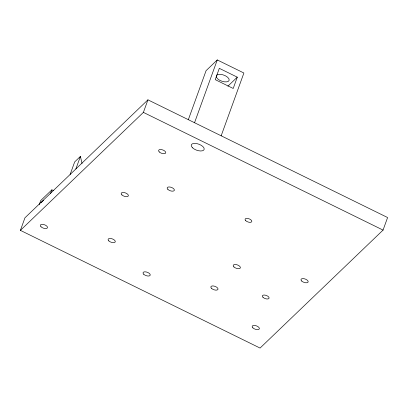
<?xml version="1.0" encoding="UTF-8"?>
<svg xmlns="http://www.w3.org/2000/svg" width="408" height="408" viewBox="0 0 408 408"><rect width="100%" height="100%" fill="white"/><g stroke="black" fill="none" stroke-linecap="round" stroke-linejoin="round"><path stroke-width="0.61" d="M20.4 230.367L24.944 217.811L147.936 99.838L387.6 217.53L383.056 230.092L260.064 348.065L20.4 230.367L143.392 112.394L147.936 99.838M39.188 204.75L40.703 200.563L51.887 189.837L53.55 190.658M50.587 193.428L51.887 189.837M70.135 174.466L74.679 161.91L80.417 156.402L82.034 163.44M75.873 168.963L80.417 156.402M188.333 119.692L206.086 70.661L217.265 59.935L243.897 73.012L221.167 135.798M194.54 122.721L217.265 59.935M237.293 77.168L233.203 88.47L215.23 79.642L219.32 68.34L237.293 77.168L227.904 86.175M40.963 202.776L43.646 200.201M143.392 112.394L383.056 230.092M216.725 75.174A6.814 3.208 19.9 0 1 227.531 77.173A6.814 3.208 19.9 0 1 224.64 81.855A6.814 3.208 19.9 0 1 216.276 75.898M41.024 226.787A3.784 1.785 19.9 0 0 47.231 228.077A3.784 1.785 19.9 0 0 43.447 224.466A3.784 1.785 19.9 0 0 41.024 226.787M167.887 189.409A3.784 1.785 19.9 0 0 174.094 190.699A3.784 1.785 19.9 0 0 170.309 187.083A3.784 1.785 19.9 0 0 167.887 189.409M121.895 194.907A3.784 1.785 19.9 0 0 128.097 196.197A3.784 1.785 19.9 0 0 124.312 192.581A3.784 1.785 19.9 0 0 121.895 194.907M233.917 266.929A3.784 1.785 19.9 0 0 240.118 268.219A3.784 1.785 19.9 0 0 236.334 264.608A3.784 1.785 19.9 0 0 233.917 266.929M211.553 288.38A3.784 1.785 19.9 0 0 217.755 289.67A3.784 1.785 19.9 0 0 213.976 286.059A3.784 1.785 19.9 0 0 211.553 288.38M192.54 147.798A6.814 3.208 19.9 0 0 203.709 150.124A6.814 3.208 19.9 0 0 196.901 143.621A6.814 3.208 19.9 0 0 192.54 147.798M108.819 240.893A3.784 1.785 19.9 0 0 115.02 242.184A3.784 1.785 19.9 0 0 111.241 238.573A3.784 1.785 19.9 0 0 108.819 240.893M143.759 274.273A3.784 1.785 19.9 0 0 149.966 275.563A3.784 1.785 19.9 0 0 146.181 271.947A3.784 1.785 19.9 0 0 143.759 274.273M159.299 151.96A3.784 1.785 19.9 0 0 165.5 153.25A3.784 1.785 19.9 0 0 161.716 149.639A3.784 1.785 19.9 0 0 159.299 151.96M301.706 281.035A3.784 1.785 19.9 0 0 307.907 282.326A3.784 1.785 19.9 0 0 304.128 278.715A3.784 1.785 19.9 0 0 301.706 281.035M252.889 327.864A3.784 1.785 19.9 0 0 259.095 329.154A3.784 1.785 19.9 0 0 255.311 325.538A3.784 1.785 19.9 0 0 252.889 327.864M245.749 220.692A3.56 1.678 19.9 0 0 251.578 221.906A3.56 1.678 19.9 0 0 248.023 218.51A3.56 1.678 19.9 0 0 245.749 220.692M263.022 297.335A3.56 1.678 19.9 0 0 268.852 298.544A3.56 1.678 19.9 0 0 265.297 295.152A3.56 1.678 19.9 0 0 263.022 297.335"/></g></svg>
